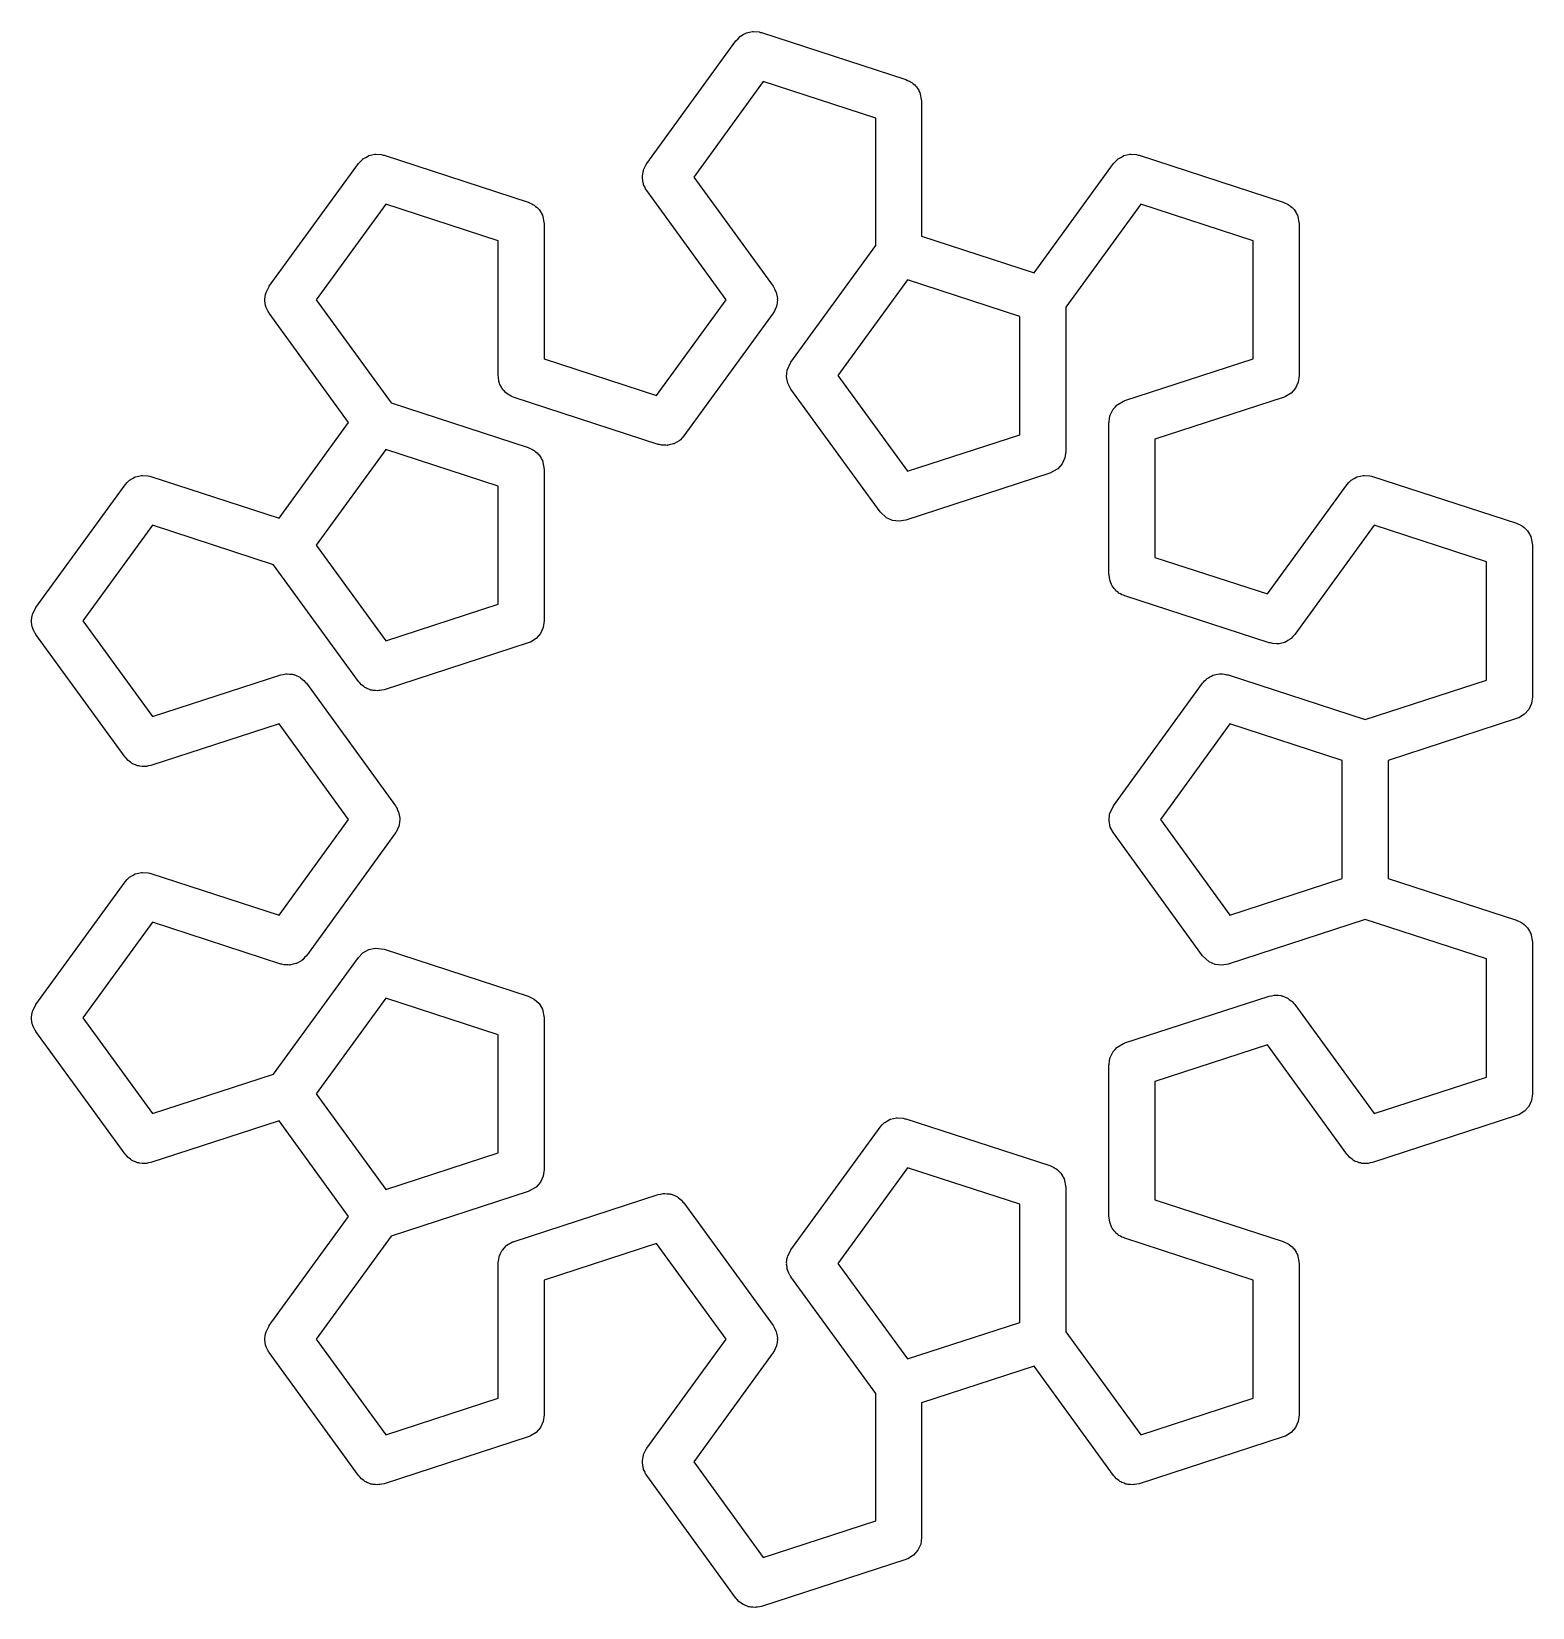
# Model space of a CAD drawing. Header units: millimetres. Extents: x 67 to 171, y 65 to 173.
import ezdxf

# ---------------------------------------------------------------- set-up
doc = ezdxf.new("R2010")
doc.units = ezdxf.units.MM
doc.layers.add('Layer_3', color=7, linetype='CONTINUOUS')

msp = doc.modelspace()

# ---------------------------------------------------------------- linework, layer by layer
at = {"layer": 'Layer_3', "color": 7}
for points in [[(117.086602, 173.485453), (117.474423, 173.464154), (117.579984, 173.426358), (117.650599, 173.417891), (127.612487, 170.181077), (127.736473, 170.11986), (127.866637, 170.073257), (127.94035, 170.019199), (128.022331, 169.978724), (128.123738, 169.884714), (128.235226, 169.802958), (128.290487, 169.730134), (128.357532, 169.667981), (128.427946, 169.548987), (128.511525, 169.438844), (128.525733, 169.383729), (128.590299, 169.274614), (128.70942, 168.671274), (128.70942, 159.350112), (136.477436, 156.82613), (141.956277, 164.367109), (142.108251, 164.522968), (142.257989, 164.680855), (142.26762, 164.686411), (142.275372, 164.694375), (142.465459, 164.800473), (142.653972, 164.909151), (142.664794, 164.911797), (142.674504, 164.917221), (142.886872, 164.964748), (143.098605, 165.015225), (143.109691, 165.014696), (143.120539, 165.017077), (143.167164, 165.011494), (143.554984, 164.990169), (143.660545, 164.952373), (143.73116, 164.943906), (153.693048, 161.707094), (153.817034, 161.645878), (153.947199, 161.599274), (154.020912, 161.545217), (154.102893, 161.504741), (154.2043, 161.410732), (154.315787, 161.328976), (154.371048, 161.256152), (154.438093, 161.193999), (154.508507, 161.075005), (154.592086, 160.964861), (154.606294, 160.909746), (154.670861, 160.800632), (154.789981, 160.197292), (154.789981, 149.722742), (154.724179, 149.270426), (154.532232, 148.855607), (154.230046, 148.512673), (153.842678, 148.270053), (153.748616, 148.243965), (153.693045, 148.212948), (144.828093, 145.332551), (144.828093, 137.164662), (152.596112, 134.640677), (158.074953, 142.181657), (158.226927, 142.337515), (158.376665, 142.495402), (158.386296, 142.500959), (158.394075, 142.508922), (158.584162, 142.61502), (158.772675, 142.723698), (158.783496, 142.726344), (158.793206, 142.731768), (159.005574, 142.779295), (159.217307, 142.829772), (159.228393, 142.829243), (159.239241, 142.831624), (159.285866, 142.826041), (159.673687, 142.804716), (159.779248, 142.76692), (159.849862, 142.758454), (169.811748, 139.521639), (169.935734, 139.460422), (170.065898, 139.413819), (170.139611, 139.359762), (170.221592, 139.319286), (170.322999, 139.225277), (170.434487, 139.14352), (170.489748, 139.070696), (170.556793, 139.008543), (170.627207, 138.889549), (170.710786, 138.779406), (170.724994, 138.724291), (170.78956, 138.615177), (170.908681, 138.011837), (170.908681, 127.537289), (170.842879, 127.084974), (170.650932, 126.670155), (170.348746, 126.32722), (169.961377, 126.0846), (169.867315, 126.058512), (169.811745, 126.027495), (160.946796, 123.147098), (160.946796, 114.979323), (169.811745, 112.098926), (169.935731, 112.037709), (170.065896, 111.991106), (170.139609, 111.937049), (170.22159, 111.896573), (170.322997, 111.802564), (170.434484, 111.720807), (170.489745, 111.647983), (170.55679, 111.58583), (170.627204, 111.466836), (170.710783, 111.356693), (170.724991, 111.301578), (170.789558, 111.192463), (170.908678, 110.589123), (170.908678, 100.114574), (170.842876, 99.662258), (170.650929, 99.247439), (170.348743, 98.904504), (169.961375, 98.661884), (169.867313, 98.635796), (169.811742, 98.604779), (159.849857, 95.367967), (159.70281, 95.342779), (159.559048, 95.302895), (159.478628, 95.304483), (159.399346, 95.29091), (159.251213, 95.308663), (159.102049, 95.311389), (159.025378, 95.335704), (158.945514, 95.345282), (158.808587, 95.404495), (158.666373, 95.449615), (158.599807, 95.494782), (158.525985, 95.526704), (158.452899, 95.594456), (158.288141, 95.706245), (158.149443, 95.875766), (158.074979, 95.944798), (152.596138, 103.485775), (144.82812, 100.961793), (144.82812, 92.794021), (153.693072, 89.913621), (153.817058, 89.852405), (153.947222, 89.805801), (154.020935, 89.751744), (154.102917, 89.711268), (154.204323, 89.617259), (154.315811, 89.535503), (154.371072, 89.462679), (154.438117, 89.400526), (154.508531, 89.281532), (154.59211, 89.171388), (154.606318, 89.116273), (154.670884, 89.007159), (154.790005, 88.403819), (154.790005, 77.929272), (154.724203, 77.476956), (154.532256, 77.062137), (154.23007, 76.719202), (153.842701, 76.476582), (153.748639, 76.450494), (153.693069, 76.419477), (143.731181, 73.182663), (143.584134, 73.157474), (143.440372, 73.117591), (143.359952, 73.119178), (143.28067, 73.105605), (143.132537, 73.123359), (142.983373, 73.126084), (142.906702, 73.150399), (142.826838, 73.159977), (142.689911, 73.219191), (142.547697, 73.26431), (142.481131, 73.309477), (142.407309, 73.341399), (142.334223, 73.409151), (142.169465, 73.52094), (142.030767, 73.690461), (141.956303, 73.759494), (136.477462, 81.300473), (128.709446, 78.776491), (128.709446, 69.455329), (128.643645, 69.003013), (128.451697, 68.588194), (128.149511, 68.24526), (127.762143, 68.002639), (127.668081, 67.976552), (127.61251, 67.945534), (117.650622, 64.708722), (117.503575, 64.683534), (117.359814, 64.643651), (117.279394, 64.645238), (117.200111, 64.631665), (117.051979, 64.649419), (116.902815, 64.652144), (116.826144, 64.676459), (116.746279, 64.686037), (116.609352, 64.745251), (116.467139, 64.79037), (116.400572, 64.835537), (116.326751, 64.867459), (116.253665, 64.935211), (116.088906, 65.047), (115.950209, 65.216521), (115.875745, 65.285554), (109.718959, 73.759639), (109.686659, 73.821105), (109.642688, 73.874847), (109.580812, 74.022514), (109.506329, 74.164246), (109.492889, 74.23237), (109.466055, 74.296413), (109.448804, 74.455589), (109.417792, 74.612667), (109.424301, 74.6818), (109.416839, 74.750832), (109.445668, 74.908315), (109.460697, 75.067726), (109.484112, 75.118338), (109.499141, 75.200439), (109.706137, 75.607955), (109.715001, 75.617295), (109.71897, 75.625867), (115.197813, 83.166847), (110.396914, 89.774718), (102.628896, 87.250733), (102.628896, 77.929573), (102.563094, 77.477258), (102.371147, 77.062438), (102.068961, 76.719504), (101.681592, 76.476884), (101.58753, 76.450796), (101.53196, 76.419779), (91.570074, 73.182964), (91.423027, 73.157776), (91.279266, 73.117893), (91.198846, 73.11948), (91.119563, 73.105907), (90.971431, 73.12366), (90.822267, 73.126386), (90.745596, 73.150701), (90.665731, 73.160279), (90.528804, 73.219493), (90.386591, 73.264612), (90.320024, 73.309779), (90.246203, 73.341701), (90.173117, 73.409453), (90.008358, 73.521242), (89.869661, 73.690763), (89.795197, 73.759796), (83.638411, 82.233884), (83.606111, 82.295346), (83.56214, 82.349091), (83.500262, 82.496766), (83.425781, 82.638493), (83.412341, 82.706612), (83.385504, 82.770657), (83.368253, 82.929836), (83.337241, 83.086911), (83.34375, 83.156044), (83.336289, 83.225076), (83.365118, 83.382559), (83.380146, 83.541971), (83.403562, 83.592583), (83.41859, 83.674683), (83.625587, 84.082199), (83.63445, 84.091539), (83.638419, 84.100112), (89.11726, 91.641091), (84.316364, 98.248959), (75.451409, 95.368562), (75.304362, 95.343374), (75.1606, 95.303491), (75.08018, 95.305078), (75.000898, 95.291505), (74.852765, 95.309259), (74.703601, 95.311984), (74.62693, 95.336299), (74.547066, 95.345877), (74.410139, 95.405091), (74.267925, 95.45021), (74.201359, 95.495377), (74.127537, 95.527299), (74.054451, 95.595051), (73.889693, 95.70684), (73.750996, 95.876361), (73.676531, 95.945394), (67.519746, 104.419479), (67.487445, 104.480945), (67.443474, 104.534687), (67.381599, 104.682353), (67.307116, 104.824085), (67.293675, 104.89221), (67.266841, 104.956253), (67.249617, 105.115429), (67.218605, 105.272507), (67.225114, 105.34164), (67.217652, 105.410672), (67.246481, 105.568155), (67.26151, 105.727566), (67.284925, 105.778178), (67.299954, 105.860278), (67.506951, 106.267795), (67.515814, 106.277135), (67.519783, 106.285707), (73.676568, 114.759796), (73.828542, 114.915654), (73.978281, 115.073541), (73.987911, 115.079097), (73.99569, 115.087061), (74.185777, 115.193159), (74.37429, 115.301837), (74.385112, 115.304483), (74.394822, 115.309907), (74.60719, 115.357434), (74.818923, 115.407911), (74.830009, 115.407382), (74.840857, 115.409763), (74.887481, 115.40418), (75.275302, 115.382855), (75.380863, 115.345059), (75.451478, 115.336593), (84.316432, 112.456195), (89.117329, 119.064064), (84.316432, 125.671935), (75.451478, 122.791535), (75.30443, 122.766347), (75.160669, 122.726463), (75.080249, 122.728051), (75.000967, 122.714478), (74.852834, 122.732231), (74.70367, 122.734956), (74.626999, 122.759272), (74.547135, 122.768849), (74.410208, 122.828063), (74.267994, 122.873183), (74.201427, 122.91835), (74.127606, 122.950272), (74.05452, 123.018023), (73.889762, 123.129813), (73.751064, 123.299334), (73.6766, 123.368366), (67.519815, 131.842454), (67.487514, 131.903917), (67.443543, 131.957662), (67.381665, 132.105336), (67.307185, 132.247063), (67.293744, 132.315183), (67.266907, 132.379228), (67.249683, 132.538406), (67.218671, 132.695482), (67.22518, 132.764615), (67.217719, 132.833647), (67.246548, 132.99113), (67.261576, 133.150541), (67.284992, 133.201153), (67.30002, 133.283254), (67.507017, 133.69077), (67.51588, 133.70011), (67.519849, 133.708682), (73.676634, 142.182771), (73.828608, 142.338629), (73.978347, 142.496516), (73.987978, 142.502072), (73.995756, 142.510036), (74.185844, 142.616134), (74.374356, 142.724812), (74.385178, 142.727458), (74.394888, 142.732882), (74.607256, 142.780409), (74.818989, 142.830886), (74.830075, 142.830357), (74.840923, 142.832738), (74.887548, 142.827155), (75.275369, 142.80583), (75.380929, 142.768034), (75.451544, 142.759568), (84.316499, 139.879168), (89.117395, 146.487039), (83.638554, 154.028016), (83.606254, 154.089481), (83.562283, 154.143223), (83.500407, 154.29089), (83.425924, 154.432622), (83.412483, 154.500747), (83.385649, 154.564789), (83.368399, 154.723965), (83.337387, 154.881043), (83.343896, 154.950176), (83.336434, 155.019208), (83.365263, 155.176691), (83.380292, 155.336102), (83.403707, 155.386715), (83.418736, 155.468815), (83.625732, 155.876331), (83.634596, 155.885671), (83.638565, 155.894244), (89.79535, 164.368332), (89.947324, 164.52419), (90.097062, 164.682077), (90.106693, 164.687634), (90.114445, 164.695598), (90.304533, 164.801696), (90.493046, 164.910373), (90.503867, 164.913019), (90.513577, 164.918443), (90.725945, 164.96597), (90.937678, 165.016447), (90.948764, 165.015918), (90.959612, 165.018299), (91.006237, 165.012717), (91.394058, 164.991391), (91.499619, 164.953595), (91.570233, 164.945129), (101.532119, 161.708317), (101.656105, 161.6471), (101.786269, 161.600496), (101.859982, 161.546439), (101.941963, 161.505963), (102.04337, 161.411954), (102.154858, 161.330198), (102.210119, 161.257374), (102.277164, 161.195221), (102.347578, 161.076227), (102.431157, 160.966084), (102.445365, 160.910968), (102.509931, 160.801854), (102.629052, 160.198514), (102.629052, 150.877352), (110.39707, 148.35337), (115.197967, 154.961238), (109.719126, 162.502218), (109.686826, 162.56368), (109.642854, 162.617425), (109.580976, 162.7651), (109.506496, 162.906826), (109.493055, 162.974946), (109.466219, 163.038991), (109.448968, 163.19817), (109.417956, 163.355245), (109.424465, 163.424378), (109.417003, 163.49341), (109.445832, 163.650893), (109.460861, 163.810304), (109.484276, 163.860917), (109.499305, 163.943017), (109.706302, 164.350533), (109.715165, 164.359873), (109.719134, 164.368446), (115.875919, 172.842534), (116.027893, 172.998392), (116.177632, 173.156279), (116.187262, 173.161836), (116.195015, 173.1698), (116.385102, 173.275898), (116.573615, 173.384575), (116.584436, 173.387221), (116.594147, 173.392645), (116.806514, 173.440172), (117.018247, 173.490649), (117.029333, 173.49012), (117.040181, 173.492501)], [(112.965505, 163.433995), (118.444349, 155.893016), (118.490135, 155.805889), (118.549637, 155.727477), (118.567258, 155.659138), (118.656981, 155.488407), (118.745516, 155.039989), (118.740515, 154.987091), (118.747527, 154.959907), (118.720336, 154.772995), (118.702608, 154.584929), (118.688559, 154.554576), (118.681733, 154.507591), (118.489786, 154.092772), (118.45839, 154.057144), (118.444341, 154.026799), (112.287555, 145.552713), (112.155695, 145.417482), (112.030806, 145.275752), (111.99662, 145.254348), (111.968457, 145.225466), (111.803516, 145.133401), (111.643438, 145.03314), (111.604568, 145.022345), (111.569341, 145.002687), (111.384995, 144.961433), (111.202997, 144.91094), (111.162669, 144.911733), (111.123299, 144.902923), (111.029395, 144.914168), (110.745998, 144.919353), (110.600331, 144.965568), (110.512677, 144.976072), (100.55079, 148.212884), (100.452701, 148.261313), (100.348434, 148.294394), (100.248852, 148.361961), (100.140945, 148.415237), (100.060726, 148.489604), (99.970201, 148.551024), (99.893993, 148.644171), (99.805744, 148.72598), (99.750039, 148.820121), (99.680768, 148.904785), (99.634262, 149.015775), (99.572974, 149.119347), (99.557046, 149.200079), (99.504135, 149.326351), (99.470149, 149.640203), (99.453877, 149.722687), (99.453877, 159.043849), (91.685861, 161.567831), (86.884965, 154.95996), (92.06062, 147.836284), (101.531941, 144.758862), (101.655928, 144.697646), (101.786092, 144.651042), (101.859805, 144.596985), (101.941786, 144.556509), (102.043193, 144.4625), (102.15468, 144.380744), (102.209941, 144.30792), (102.276987, 144.245767), (102.3474, 144.126773), (102.43098, 144.016629), (102.445188, 143.961514), (102.509754, 143.8524), (102.628875, 143.24906), (102.628875, 132.774513), (102.563073, 132.322197), (102.371125, 131.907378), (102.06894, 131.564444), (101.681571, 131.321823), (101.587509, 131.295735), (101.531939, 131.264718), (91.570053, 128.027904), (91.423006, 128.002715), (91.279244, 127.962832), (91.198824, 127.964419), (91.119542, 127.950846), (90.97141, 127.9686), (90.822246, 127.971325), (90.745575, 127.99564), (90.66571, 128.005218), (90.528783, 128.064432), (90.386569, 128.109551), (90.320003, 128.154718), (90.246181, 128.18664), (90.173096, 128.254392), (90.008337, 128.366181), (89.86964, 128.535703), (89.795175, 128.604735), (83.941576, 136.661522), (75.567185, 139.382529), (70.766286, 132.774658), (75.567185, 126.166787), (84.43214, 129.047187), (84.607572, 129.077246), (84.780705, 129.118521), (84.83201, 129.11569), (84.882651, 129.124369), (85.059377, 129.103202), (85.237092, 129.093439), (85.285466, 129.076109), (85.336483, 129.069997), (85.499848, 128.99935), (85.667419, 128.939354), (85.708852, 128.908969), (85.756012, 128.888569), (85.82927, 128.820659), (86.036007, 128.66905), (86.138472, 128.534017), (86.207018, 128.470475), (92.363803, 119.996387), (92.409589, 119.909259), (92.469092, 119.830847), (92.486713, 119.762508), (92.576436, 119.591778), (92.664971, 119.143359), (92.65997, 119.090461), (92.666981, 119.063278), (92.63979, 118.876366), (92.622063, 118.6883), (92.608014, 118.657947), (92.601187, 118.610962), (92.40924, 118.196143), (92.377845, 118.160514), (92.363795, 118.130169), (86.20701, 109.656084), (86.07515, 109.520852), (85.950261, 109.379123), (85.916074, 109.357718), (85.887912, 109.328836), (85.722971, 109.236772), (85.562892, 109.136511), (85.524023, 109.125716), (85.488796, 109.106057), (85.30445, 109.064803), (85.122451, 109.01431), (85.082123, 109.015104), (85.042753, 109.006293), (84.94885, 109.017538), (84.665452, 109.022724), (84.519786, 109.068939), (84.432132, 109.079443), (75.567178, 111.95984), (70.766281, 105.351969), (75.567178, 98.744101), (83.941568, 101.465105), (89.795167, 109.521892), (90.114266, 109.849147), (90.513382, 110.071916), (90.959424, 110.171738), (91.570045, 110.098586), (101.531931, 106.861771), (101.941776, 106.659418), (102.276976, 106.348676), (102.509746, 105.955309), (102.628867, 105.351969), (102.628867, 94.877422), (102.563065, 94.425106), (102.371118, 94.010287), (102.068932, 93.667352), (101.531931, 93.367619), (92.060609, 90.2902), (86.884952, 83.166522), (91.685851, 76.558651), (99.453867, 79.082633), (99.453867, 88.403795), (99.458074, 88.432772), (99.454925, 88.461879), (99.4909, 88.658396), (99.519663, 88.856111), (99.531966, 88.882683), (99.537232, 88.911486), (99.627709, 89.089606), (99.711611, 89.27093), (99.730978, 89.29289), (99.744234, 89.319005), (99.881695, 89.463949), (100.013802, 89.613867), (100.035207, 89.625826), (100.058754, 89.650671), (100.45474, 89.878956), (100.514002, 89.893084), (100.550792, 89.913616), (110.51268, 93.150431), (110.688112, 93.18049), (110.861245, 93.221765), (110.91255, 93.218934), (110.963191, 93.227612), (111.139917, 93.206446), (111.317633, 93.196683), (111.366006, 93.179352), (111.417023, 93.17324), (111.580388, 93.102594), (111.747959, 93.042597), (111.789393, 93.012212), (111.836552, 92.991813), (111.90981, 92.923902), (112.116547, 92.772294), (112.219012, 92.637261), (112.287558, 92.573718), (118.444343, 84.09963), (118.49013, 84.012503), (118.549632, 83.934091), (118.567253, 83.865752), (118.656976, 83.695021), (118.745511, 83.246603), (118.74051, 83.193705), (118.747521, 83.166522), (118.72033, 82.979609), (118.702603, 82.791543), (118.688554, 82.76119), (118.681728, 82.714206), (118.48978, 82.299387), (118.458385, 82.263758), (118.444335, 82.233413), (112.965495, 74.692433), (117.766391, 68.084565), (125.534409, 70.608547), (125.534409, 79.413899), (119.68081, 87.470686), (119.64851, 87.532149), (119.604539, 87.585894), (119.542661, 87.733569), (119.46818, 87.875295), (119.45474, 87.943415), (119.427903, 88.00746), (119.410652, 88.166639), (119.37964, 88.323714), (119.386149, 88.392847), (119.378688, 88.461879), (119.407517, 88.619362), (119.422545, 88.778773), (119.445961, 88.829385), (119.460989, 88.911486), (119.667986, 89.319002), (119.676849, 89.328342), (119.680818, 89.336914), (125.837603, 97.811003), (125.989577, 97.966861), (126.139316, 98.124748), (126.148947, 98.130304), (126.156725, 98.138268), (126.346813, 98.244366), (126.535326, 98.353044), (126.546147, 98.35569), (126.555857, 98.361114), (126.768225, 98.408641), (126.979958, 98.459118), (126.991044, 98.458589), (127.001892, 98.46097), (127.048517, 98.455387), (127.436338, 98.434062), (127.541898, 98.396266), (127.612513, 98.3878), (137.574398, 95.150985), (137.698385, 95.089768), (137.828549, 95.043165), (137.902262, 94.989108), (137.984243, 94.948632), (138.08565, 94.854623), (138.197138, 94.772866), (138.252398, 94.700042), (138.319444, 94.637889), (138.389857, 94.518895), (138.473437, 94.408752), (138.487645, 94.353637), (138.552211, 94.244522), (138.671332, 93.641183), (138.671332, 83.682443), (143.846987, 76.558764), (151.615005, 79.082749), (151.615005, 87.250521), (142.750053, 90.130921), (142.651964, 90.17935), (142.547697, 90.212431), (142.448116, 90.279998), (142.340208, 90.333274), (142.259989, 90.407641), (142.169465, 90.469061), (142.093257, 90.562208), (142.005008, 90.644017), (141.949302, 90.738158), (141.880032, 90.822822), (141.833526, 90.933812), (141.772238, 91.037384), (141.75631, 91.118116), (141.703399, 91.244388), (141.669413, 91.55824), (141.653141, 91.640724), (141.653141, 102.115271), (141.657348, 102.144248), (141.654199, 102.173355), (141.690175, 102.369871), (141.718938, 102.567587), (141.731241, 102.594159), (141.736506, 102.622961), (141.826983, 102.801081), (141.910885, 102.982406), (141.930252, 103.004366), (141.943508, 103.03048), (142.08097, 103.175424), (142.213076, 103.325343), (142.234481, 103.337302), (142.258029, 103.362146), (142.654015, 103.590431), (142.713276, 103.60456), (142.750066, 103.625092), (152.711954, 106.861904), (152.887386, 106.891963), (153.060519, 106.933238), (153.111824, 106.930407), (153.162466, 106.939085), (153.339191, 106.917919), (153.516907, 106.908156), (153.565281, 106.890825), (153.616298, 106.884713), (153.779662, 106.814067), (153.947233, 106.75407), (153.988667, 106.723685), (154.035826, 106.703286), (154.109084, 106.635375), (154.315821, 106.483766), (154.418287, 106.348734), (154.486832, 106.285191), (159.965673, 98.744215), (167.733689, 101.268197), (167.733689, 109.435971), (159.359304, 112.156976), (149.88798, 109.079557), (149.437468, 109.002364), (148.983637, 109.056734), (148.564108, 109.238156), (148.113102, 109.65625), (141.956316, 118.130336), (141.743687, 118.534942), (141.655152, 118.983363), (141.698051, 119.438423), (141.956316, 119.996553), (148.113102, 128.470641), (148.189468, 128.548958), (148.253154, 128.637906), (148.348184, 128.711732), (148.4322, 128.797897), (148.52772, 128.85121), (148.614104, 128.918322), (148.726242, 128.962018), (148.831316, 129.020665), (148.938051, 129.044557), (149.03999, 129.084279), (149.159926, 129.094201), (149.277358, 129.120474), (149.386499, 129.11296), (149.495507, 129.121982), (149.631755, 129.096053), (149.733355, 129.089042), (149.80054, 129.063933), (149.88798, 129.04729), (159.359304, 125.969869), (167.733689, 128.690873), (167.733689, 136.85865), (159.965673, 139.382632), (154.486832, 131.841653), (154.354972, 131.706422), (154.230083, 131.564692), (154.195896, 131.543287), (154.167734, 131.514406), (154.002809, 131.422352), (153.842715, 131.32208), (153.803834, 131.311285), (153.768618, 131.291626), (153.584301, 131.250378), (153.402273, 131.199877), (153.361943, 131.200671), (153.322576, 131.19186), (153.228672, 131.203105), (152.945275, 131.208291), (152.799608, 131.254505), (152.711954, 131.265009), (142.750066, 134.501824), (142.651977, 134.550253), (142.54771, 134.583334), (142.448129, 134.650901), (142.340222, 134.704177), (142.260003, 134.778544), (142.169478, 134.839964), (142.09327, 134.933111), (142.005021, 135.01492), (141.949316, 135.109061), (141.880045, 135.193725), (141.833539, 135.304715), (141.772251, 135.408286), (141.756323, 135.489019), (141.703412, 135.615291), (141.669426, 135.929142), (141.653154, 136.011626), (141.653154, 146.486174), (141.657361, 146.515151), (141.654213, 146.544258), (141.690188, 146.740774), (141.718951, 146.938489), (141.731254, 146.965061), (141.736519, 146.993864), (141.826996, 147.171984), (141.910898, 147.353308), (141.930266, 147.375269), (141.943521, 147.401383), (142.080983, 147.546327), (142.213089, 147.696245), (142.234494, 147.708205), (142.258042, 147.733049), (142.654028, 147.961334), (142.713289, 147.975463), (142.75008, 147.995995), (151.615032, 150.876392), (151.615032, 159.044166), (143.847013, 161.568149), (138.671358, 154.44447), (138.671358, 144.48573), (138.605556, 144.033415), (138.413609, 143.618596), (138.111423, 143.275661), (137.574422, 142.975928), (127.612537, 139.739116), (127.162026, 139.661924), (126.708194, 139.716293), (126.288665, 139.897715), (125.837659, 140.31581), (119.680874, 148.789895), (119.468244, 149.194501), (119.379709, 149.642923), (119.422609, 150.097982), (119.680874, 150.656113), (125.534473, 158.7129), (125.534473, 167.518252), (117.766454, 170.042237)], [(122.927396, 149.722634), (127.728292, 143.114765), (135.496308, 145.638748), (135.496308, 153.806522), (127.728292, 156.330504)], [(86.884947, 138.011733), (91.685846, 131.403863), (99.453861, 133.927845), (99.453861, 142.095622), (91.685846, 144.619604)], [(145.202852, 119.063098), (150.003748, 112.45523), (157.771767, 114.979212), (157.771767, 123.146984), (150.003748, 125.670969)], [(86.884949, 100.114462), (91.685846, 93.506594), (99.453861, 96.030576), (99.453861, 104.198351), (91.685846, 106.722333)], [(122.927393, 88.403562), (127.728292, 81.795691), (135.496308, 84.319674), (135.496308, 92.487451), (127.728292, 95.011433)]]:
    msp.add_lwpolyline(points, close=True, dxfattribs=at)

doc.saveas('drawing.dxf')
